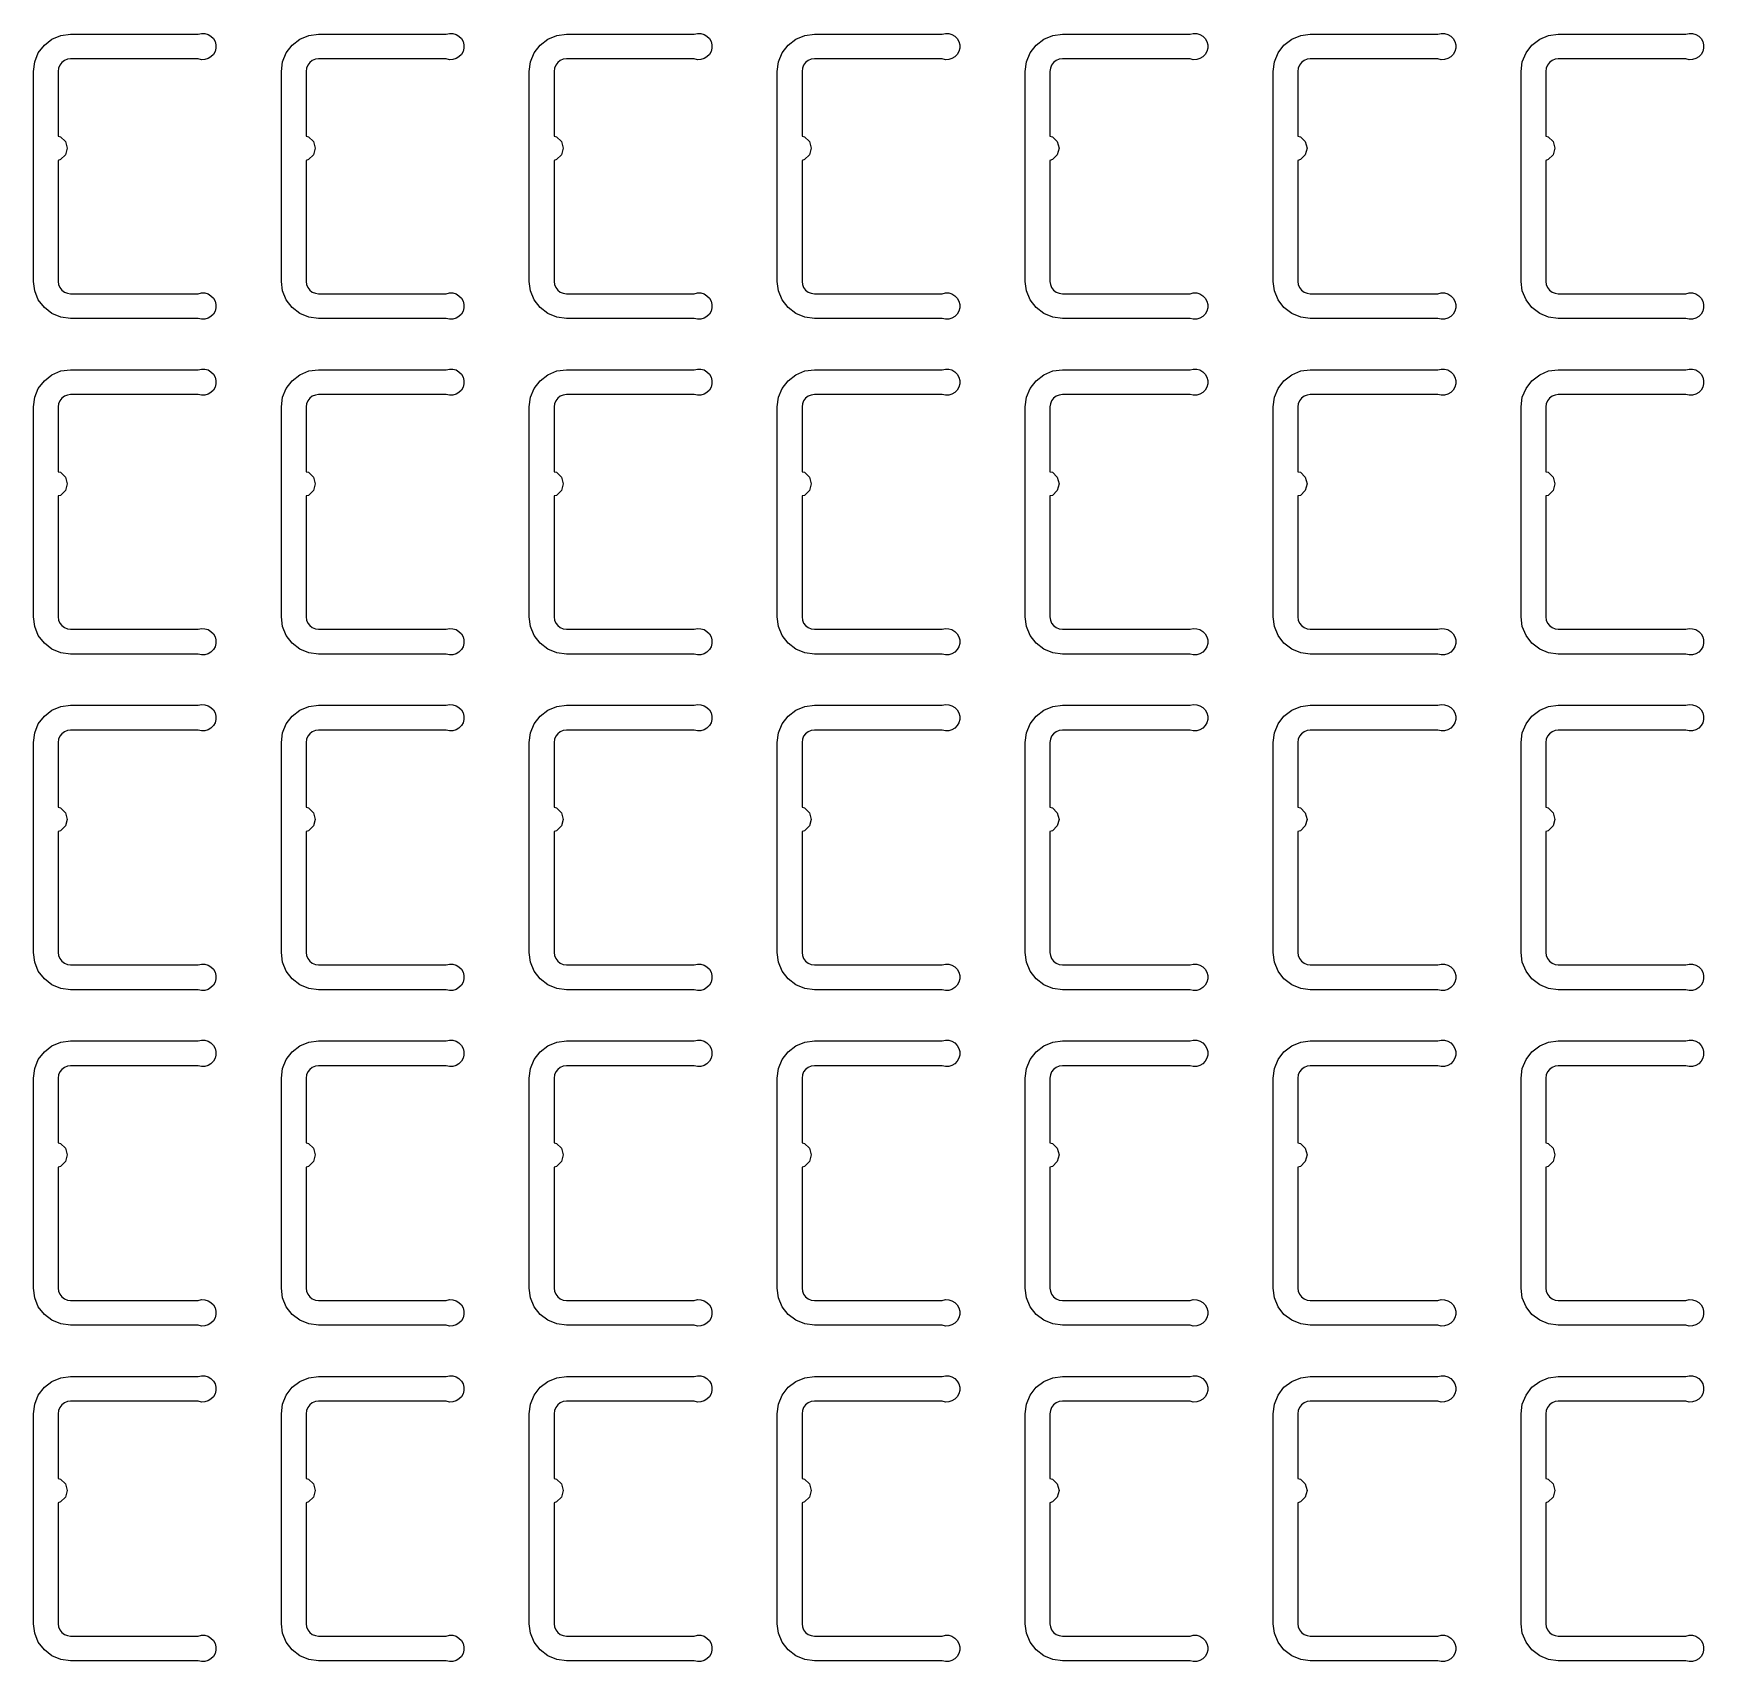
# Model space of a CAD drawing. Extents: x 11 to 212, y 11 to 212.
# Drawn here: x 143.2 to 155.09, y 123.32 to 134.91 of the extents above; entities that cross this region are included whole.
import ezdxf

# ---------------------------------------------------------------- set-up
doc = ezdxf.new("R2010")
doc.units = 0
doc.layers.add('L4', color=7, linetype='continuous')

msp = doc.modelspace()

# ---------------------------------------------------------------- linework, layer by layer
at = {"layer": 'L4'}
for points in [[(144.373, 133.053), (144.397, 133.058), (144.421, 133.058), (144.444, 133.051), (144.464, 133.038), (144.481, 133.021), (144.493, 133), (144.499, 132.977), (144.499, 132.953), (144.493, 132.929), (144.481, 132.908), (144.464, 132.891), (144.444, 132.879), (144.421, 132.872), (144.397, 132.871), (144.373, 132.876), (143.465, 132.876), (143.396, 132.885), (143.332, 132.912), (143.278, 132.954), (143.235, 133.009), (143.209, 133.073), (143.2, 133.141), (143.2, 134.635), (143.209, 134.704), (143.235, 134.768), (143.278, 134.822), (143.332, 134.865), (143.396, 134.891), (143.465, 134.9), (144.373, 134.9), (144.397, 134.905), (144.421, 134.905), (144.444, 134.898), (144.464, 134.885), (144.481, 134.868), (144.493, 134.847), (144.499, 134.824), (144.499, 134.8), (144.493, 134.776), (144.481, 134.755), (144.464, 134.738), (144.444, 134.726), (144.421, 134.719), (144.397, 134.718), (144.373, 134.724), (143.465, 134.724), (143.442, 134.721), (143.421, 134.712), (143.402, 134.698), (143.388, 134.679), (143.379, 134.658), (143.376, 134.635), (143.376, 134.174), (143.394, 134.17), (143.429, 134.135), (143.441, 134.088), (143.429, 134.041), (143.394, 134.007), (143.376, 134.002), (143.376, 133.141), (143.379, 133.118), (143.388, 133.097), (143.402, 133.079), (143.421, 133.065), (143.442, 133.056), (143.465, 133.053)], [(146.138, 133.053), (146.161, 133.058), (146.185, 133.058), (146.209, 133.051), (146.229, 133.038), (146.246, 133.021), (146.258, 133), (146.264, 132.977), (146.264, 132.953), (146.258, 132.929), (146.246, 132.908), (146.229, 132.891), (146.209, 132.879), (146.185, 132.872), (146.161, 132.871), (146.138, 132.876), (145.229, 132.876), (145.161, 132.885), (145.097, 132.912), (145.042, 132.954), (145, 133.009), (144.974, 133.073), (144.965, 133.141), (144.965, 134.635), (144.974, 134.704), (145, 134.768), (145.042, 134.822), (145.097, 134.865), (145.161, 134.891), (145.229, 134.9), (146.138, 134.9), (146.161, 134.905), (146.185, 134.905), (146.209, 134.898), (146.229, 134.885), (146.246, 134.868), (146.258, 134.847), (146.264, 134.824), (146.264, 134.8), (146.258, 134.776), (146.246, 134.755), (146.229, 134.738), (146.209, 134.726), (146.185, 134.719), (146.161, 134.718), (146.138, 134.724), (145.229, 134.724), (145.207, 134.721), (145.185, 134.712), (145.167, 134.698), (145.153, 134.679), (145.144, 134.658), (145.141, 134.635), (145.141, 134.174), (145.159, 134.17), (145.193, 134.135), (145.206, 134.088), (145.193, 134.041), (145.159, 134.007), (145.141, 134.002), (145.141, 133.141), (145.144, 133.118), (145.153, 133.097), (145.167, 133.079), (145.185, 133.065), (145.207, 133.056), (145.229, 133.053)], [(147.903, 133.053), (147.926, 133.058), (147.95, 133.058), (147.973, 133.051), (147.994, 133.038), (148.011, 133.021), (148.023, 133), (148.029, 132.977), (148.029, 132.953), (148.023, 132.929), (148.011, 132.908), (147.994, 132.891), (147.973, 132.879), (147.95, 132.872), (147.926, 132.871), (147.903, 132.876), (146.994, 132.876), (146.926, 132.885), (146.862, 132.912), (146.807, 132.954), (146.765, 133.009), (146.738, 133.073), (146.729, 133.141), (146.729, 134.635), (146.738, 134.704), (146.765, 134.768), (146.807, 134.822), (146.862, 134.865), (146.926, 134.891), (146.994, 134.9), (147.903, 134.9), (147.926, 134.905), (147.95, 134.905), (147.973, 134.898), (147.994, 134.885), (148.011, 134.868), (148.023, 134.847), (148.029, 134.824), (148.029, 134.8), (148.023, 134.776), (148.011, 134.755), (147.994, 134.738), (147.973, 134.726), (147.95, 134.719), (147.926, 134.718), (147.903, 134.724), (146.994, 134.724), (146.971, 134.721), (146.95, 134.712), (146.932, 134.698), (146.918, 134.679), (146.909, 134.658), (146.906, 134.635), (146.906, 134.174), (146.924, 134.17), (146.958, 134.135), (146.971, 134.088), (146.958, 134.041), (146.924, 134.007), (146.906, 134.002), (146.906, 133.141), (146.909, 133.118), (146.918, 133.097), (146.932, 133.079), (146.95, 133.065), (146.971, 133.056), (146.994, 133.053)], [(149.667, 133.053), (149.691, 133.058), (149.715, 133.058), (149.738, 133.051), (149.759, 133.038), (149.775, 133.021), (149.787, 133), (149.793, 132.977), (149.793, 132.953), (149.787, 132.929), (149.775, 132.908), (149.759, 132.891), (149.738, 132.879), (149.715, 132.872), (149.691, 132.871), (149.667, 132.876), (148.759, 132.876), (148.69, 132.885), (148.626, 132.912), (148.572, 132.954), (148.53, 133.009), (148.503, 133.073), (148.494, 133.141), (148.494, 134.635), (148.503, 134.704), (148.53, 134.768), (148.572, 134.822), (148.626, 134.865), (148.69, 134.891), (148.759, 134.9), (149.667, 134.9), (149.691, 134.905), (149.715, 134.905), (149.738, 134.898), (149.759, 134.885), (149.775, 134.868), (149.787, 134.847), (149.793, 134.824), (149.793, 134.8), (149.787, 134.776), (149.775, 134.755), (149.759, 134.738), (149.738, 134.726), (149.715, 134.719), (149.691, 134.718), (149.667, 134.724), (148.759, 134.724), (148.736, 134.721), (148.715, 134.712), (148.696, 134.698), (148.682, 134.679), (148.674, 134.658), (148.671, 134.635), (148.671, 134.174), (148.688, 134.17), (148.723, 134.135), (148.735, 134.088), (148.723, 134.041), (148.688, 134.007), (148.671, 134.002), (148.671, 133.141), (148.674, 133.118), (148.682, 133.097), (148.696, 133.079), (148.715, 133.065), (148.736, 133.056), (148.759, 133.053)], [(151.432, 133.053), (151.455, 133.058), (151.48, 133.058), (151.503, 133.051), (151.523, 133.038), (151.54, 133.021), (151.552, 133), (151.558, 132.977), (151.558, 132.953), (151.552, 132.929), (151.54, 132.908), (151.523, 132.891), (151.503, 132.879), (151.48, 132.872), (151.455, 132.871), (151.432, 132.876), (150.524, 132.876), (150.455, 132.885), (150.391, 132.912), (150.336, 132.954), (150.294, 133.009), (150.268, 133.073), (150.259, 133.141), (150.259, 134.635), (150.268, 134.704), (150.294, 134.768), (150.336, 134.822), (150.391, 134.865), (150.455, 134.891), (150.524, 134.9), (151.432, 134.9), (151.455, 134.905), (151.48, 134.905), (151.503, 134.898), (151.523, 134.885), (151.54, 134.868), (151.552, 134.847), (151.558, 134.824), (151.558, 134.8), (151.552, 134.776), (151.54, 134.755), (151.523, 134.738), (151.503, 134.726), (151.48, 134.719), (151.455, 134.718), (151.432, 134.724), (150.524, 134.724), (150.501, 134.721), (150.479, 134.712), (150.461, 134.698), (150.447, 134.679), (150.438, 134.658), (150.435, 134.635), (150.435, 134.174), (150.453, 134.17), (150.487, 134.135), (150.5, 134.088), (150.487, 134.041), (150.453, 134.007), (150.435, 134.002), (150.435, 133.141), (150.438, 133.118), (150.447, 133.097), (150.461, 133.079), (150.479, 133.065), (150.501, 133.056), (150.524, 133.053)], [(153.197, 133.053), (153.22, 133.058), (153.244, 133.058), (153.267, 133.051), (153.288, 133.038), (153.305, 133.021), (153.317, 133), (153.323, 132.977), (153.323, 132.953), (153.317, 132.929), (153.305, 132.908), (153.288, 132.891), (153.267, 132.879), (153.244, 132.872), (153.22, 132.871), (153.197, 132.876), (152.288, 132.876), (152.22, 132.885), (152.156, 132.912), (152.101, 132.954), (152.059, 133.009), (152.033, 133.073), (152.024, 133.141), (152.024, 134.635), (152.033, 134.704), (152.059, 134.768), (152.101, 134.822), (152.156, 134.865), (152.22, 134.891), (152.288, 134.9), (153.197, 134.9), (153.22, 134.905), (153.244, 134.905), (153.267, 134.898), (153.288, 134.885), (153.305, 134.868), (153.317, 134.847), (153.323, 134.824), (153.323, 134.8), (153.317, 134.776), (153.305, 134.755), (153.288, 134.738), (153.267, 134.726), (153.244, 134.719), (153.22, 134.718), (153.197, 134.724), (152.288, 134.724), (152.265, 134.721), (152.244, 134.712), (152.226, 134.698), (152.212, 134.679), (152.203, 134.658), (152.2, 134.635), (152.2, 134.174), (152.218, 134.17), (152.252, 134.135), (152.265, 134.088), (152.252, 134.041), (152.218, 134.007), (152.2, 134.002), (152.2, 133.141), (152.203, 133.118), (152.212, 133.097), (152.226, 133.079), (152.244, 133.065), (152.265, 133.056), (152.288, 133.053)], [(154.961, 133.053), (154.985, 133.058), (155.009, 133.058), (155.032, 133.051), (155.053, 133.038), (155.069, 133.021), (155.081, 133), (155.087, 132.977), (155.087, 132.953), (155.081, 132.929), (155.069, 132.908), (155.053, 132.891), (155.032, 132.879), (155.009, 132.872), (154.985, 132.871), (154.961, 132.876), (154.053, 132.876), (153.984, 132.885), (153.921, 132.912), (153.866, 132.954), (153.824, 133.009), (153.797, 133.073), (153.788, 133.141), (153.788, 134.635), (153.797, 134.704), (153.824, 134.768), (153.866, 134.822), (153.921, 134.865), (153.984, 134.891), (154.053, 134.9), (154.961, 134.9), (154.985, 134.905), (155.009, 134.905), (155.032, 134.898), (155.053, 134.885), (155.069, 134.868), (155.081, 134.847), (155.087, 134.824), (155.087, 134.8), (155.081, 134.776), (155.069, 134.755), (155.053, 134.738), (155.032, 134.726), (155.009, 134.719), (154.985, 134.718), (154.961, 134.724), (154.053, 134.724), (154.03, 134.721), (154.009, 134.712), (153.991, 134.698), (153.977, 134.679), (153.968, 134.658), (153.965, 134.635), (153.965, 134.174), (153.982, 134.17), (154.017, 134.135), (154.029, 134.088), (154.017, 134.041), (153.982, 134.007), (153.965, 134.002), (153.965, 133.141), (153.968, 133.118), (153.977, 133.097), (153.991, 133.079), (154.009, 133.065), (154.03, 133.056), (154.053, 133.053)], [(144.373, 130.665), (144.397, 130.67), (144.421, 130.669), (144.444, 130.663), (144.464, 130.65), (144.481, 130.633), (144.493, 130.612), (144.499, 130.589), (144.499, 130.564), (144.493, 130.541), (144.481, 130.52), (144.464, 130.503), (144.444, 130.49), (144.421, 130.484), (144.397, 130.483), (144.373, 130.488), (143.465, 130.488), (143.396, 130.497), (143.332, 130.524), (143.278, 130.566), (143.235, 130.621), (143.209, 130.684), (143.2, 130.753), (143.2, 132.247), (143.209, 132.316), (143.235, 132.379), (143.278, 132.434), (143.332, 132.476), (143.396, 132.503), (143.465, 132.512), (144.373, 132.512), (144.397, 132.517), (144.421, 132.516), (144.444, 132.51), (144.464, 132.497), (144.481, 132.48), (144.493, 132.459), (144.499, 132.436), (144.499, 132.411), (144.493, 132.388), (144.481, 132.367), (144.464, 132.35), (144.444, 132.337), (144.421, 132.331), (144.397, 132.33), (144.373, 132.335), (143.465, 132.335), (143.442, 132.332), (143.421, 132.323), (143.402, 132.309), (143.388, 132.291), (143.379, 132.27), (143.376, 132.247), (143.376, 131.786), (143.394, 131.782), (143.429, 131.747), (143.441, 131.7), (143.429, 131.653), (143.394, 131.618), (143.376, 131.614), (143.376, 130.753), (143.379, 130.73), (143.388, 130.709), (143.402, 130.691), (143.421, 130.677), (143.442, 130.668), (143.465, 130.665)], [(146.138, 130.665), (146.161, 130.67), (146.185, 130.669), (146.209, 130.663), (146.229, 130.65), (146.246, 130.633), (146.258, 130.612), (146.264, 130.589), (146.264, 130.564), (146.258, 130.541), (146.246, 130.52), (146.229, 130.503), (146.209, 130.49), (146.185, 130.484), (146.161, 130.483), (146.138, 130.488), (145.229, 130.488), (145.161, 130.497), (145.097, 130.524), (145.042, 130.566), (145, 130.621), (144.974, 130.684), (144.965, 130.753), (144.965, 132.247), (144.974, 132.316), (145, 132.379), (145.042, 132.434), (145.097, 132.476), (145.161, 132.503), (145.229, 132.512), (146.138, 132.512), (146.161, 132.517), (146.185, 132.516), (146.209, 132.51), (146.229, 132.497), (146.246, 132.48), (146.258, 132.459), (146.264, 132.436), (146.264, 132.411), (146.258, 132.388), (146.246, 132.367), (146.229, 132.35), (146.209, 132.337), (146.185, 132.331), (146.161, 132.33), (146.138, 132.335), (145.229, 132.335), (145.207, 132.332), (145.185, 132.323), (145.167, 132.309), (145.153, 132.291), (145.144, 132.27), (145.141, 132.247), (145.141, 131.786), (145.159, 131.782), (145.193, 131.747), (145.206, 131.7), (145.193, 131.653), (145.159, 131.618), (145.141, 131.614), (145.141, 130.753), (145.144, 130.73), (145.153, 130.709), (145.167, 130.691), (145.185, 130.677), (145.207, 130.668), (145.229, 130.665)], [(147.903, 130.665), (147.926, 130.67), (147.95, 130.669), (147.973, 130.663), (147.994, 130.65), (148.011, 130.633), (148.023, 130.612), (148.029, 130.589), (148.029, 130.564), (148.023, 130.541), (148.011, 130.52), (147.994, 130.503), (147.973, 130.49), (147.95, 130.484), (147.926, 130.483), (147.903, 130.488), (146.994, 130.488), (146.926, 130.497), (146.862, 130.524), (146.807, 130.566), (146.765, 130.621), (146.738, 130.684), (146.729, 130.753), (146.729, 132.247), (146.738, 132.316), (146.765, 132.379), (146.807, 132.434), (146.862, 132.476), (146.926, 132.503), (146.994, 132.512), (147.903, 132.512), (147.926, 132.517), (147.95, 132.516), (147.973, 132.51), (147.994, 132.497), (148.011, 132.48), (148.023, 132.459), (148.029, 132.436), (148.029, 132.411), (148.023, 132.388), (148.011, 132.367), (147.994, 132.35), (147.973, 132.337), (147.95, 132.331), (147.926, 132.33), (147.903, 132.335), (146.994, 132.335), (146.971, 132.332), (146.95, 132.323), (146.932, 132.309), (146.918, 132.291), (146.909, 132.27), (146.906, 132.247), (146.906, 131.786), (146.924, 131.782), (146.958, 131.747), (146.971, 131.7), (146.958, 131.653), (146.924, 131.618), (146.906, 131.614), (146.906, 130.753), (146.909, 130.73), (146.918, 130.709), (146.932, 130.691), (146.95, 130.677), (146.971, 130.668), (146.994, 130.665)], [(149.667, 130.665), (149.691, 130.67), (149.715, 130.669), (149.738, 130.663), (149.759, 130.65), (149.775, 130.633), (149.787, 130.612), (149.793, 130.589), (149.793, 130.564), (149.787, 130.541), (149.775, 130.52), (149.759, 130.503), (149.738, 130.49), (149.715, 130.484), (149.691, 130.483), (149.667, 130.488), (148.759, 130.488), (148.69, 130.497), (148.626, 130.524), (148.572, 130.566), (148.53, 130.621), (148.503, 130.684), (148.494, 130.753), (148.494, 132.247), (148.503, 132.316), (148.53, 132.379), (148.572, 132.434), (148.626, 132.476), (148.69, 132.503), (148.759, 132.512), (149.667, 132.512), (149.691, 132.517), (149.715, 132.516), (149.738, 132.51), (149.759, 132.497), (149.775, 132.48), (149.787, 132.459), (149.793, 132.436), (149.793, 132.411), (149.787, 132.388), (149.775, 132.367), (149.759, 132.35), (149.738, 132.337), (149.715, 132.331), (149.691, 132.33), (149.667, 132.335), (148.759, 132.335), (148.736, 132.332), (148.715, 132.323), (148.696, 132.309), (148.682, 132.291), (148.674, 132.27), (148.671, 132.247), (148.671, 131.786), (148.688, 131.782), (148.723, 131.747), (148.735, 131.7), (148.723, 131.653), (148.688, 131.618), (148.671, 131.614), (148.671, 130.753), (148.674, 130.73), (148.682, 130.709), (148.696, 130.691), (148.715, 130.677), (148.736, 130.668), (148.759, 130.665)], [(151.432, 130.665), (151.455, 130.67), (151.48, 130.669), (151.503, 130.663), (151.523, 130.65), (151.54, 130.633), (151.552, 130.612), (151.558, 130.589), (151.558, 130.564), (151.552, 130.541), (151.54, 130.52), (151.523, 130.503), (151.503, 130.49), (151.48, 130.484), (151.455, 130.483), (151.432, 130.488), (150.524, 130.488), (150.455, 130.497), (150.391, 130.524), (150.336, 130.566), (150.294, 130.621), (150.268, 130.684), (150.259, 130.753), (150.259, 132.247), (150.268, 132.316), (150.294, 132.379), (150.336, 132.434), (150.391, 132.476), (150.455, 132.503), (150.524, 132.512), (151.432, 132.512), (151.455, 132.517), (151.48, 132.516), (151.503, 132.51), (151.523, 132.497), (151.54, 132.48), (151.552, 132.459), (151.558, 132.436), (151.558, 132.411), (151.552, 132.388), (151.54, 132.367), (151.523, 132.35), (151.503, 132.337), (151.48, 132.331), (151.455, 132.33), (151.432, 132.335), (150.524, 132.335), (150.501, 132.332), (150.479, 132.323), (150.461, 132.309), (150.447, 132.291), (150.438, 132.27), (150.435, 132.247), (150.435, 131.786), (150.453, 131.782), (150.487, 131.747), (150.5, 131.7), (150.487, 131.653), (150.453, 131.618), (150.435, 131.614), (150.435, 130.753), (150.438, 130.73), (150.447, 130.709), (150.461, 130.691), (150.479, 130.677), (150.501, 130.668), (150.524, 130.665)], [(153.197, 130.665), (153.22, 130.67), (153.244, 130.669), (153.267, 130.663), (153.288, 130.65), (153.305, 130.633), (153.317, 130.612), (153.323, 130.589), (153.323, 130.564), (153.317, 130.541), (153.305, 130.52), (153.288, 130.503), (153.267, 130.49), (153.244, 130.484), (153.22, 130.483), (153.197, 130.488), (152.288, 130.488), (152.22, 130.497), (152.156, 130.524), (152.101, 130.566), (152.059, 130.621), (152.033, 130.684), (152.024, 130.753), (152.024, 132.247), (152.033, 132.316), (152.059, 132.379), (152.101, 132.434), (152.156, 132.476), (152.22, 132.503), (152.288, 132.512), (153.197, 132.512), (153.22, 132.517), (153.244, 132.516), (153.267, 132.51), (153.288, 132.497), (153.305, 132.48), (153.317, 132.459), (153.323, 132.436), (153.323, 132.411), (153.317, 132.388), (153.305, 132.367), (153.288, 132.35), (153.267, 132.337), (153.244, 132.331), (153.22, 132.33), (153.197, 132.335), (152.288, 132.335), (152.265, 132.332), (152.244, 132.323), (152.226, 132.309), (152.212, 132.291), (152.203, 132.27), (152.2, 132.247), (152.2, 131.786), (152.218, 131.782), (152.252, 131.747), (152.265, 131.7), (152.252, 131.653), (152.218, 131.618), (152.2, 131.614), (152.2, 130.753), (152.203, 130.73), (152.212, 130.709), (152.226, 130.691), (152.244, 130.677), (152.265, 130.668), (152.288, 130.665)], [(154.961, 130.665), (154.985, 130.67), (155.009, 130.669), (155.032, 130.663), (155.053, 130.65), (155.069, 130.633), (155.081, 130.612), (155.087, 130.589), (155.087, 130.564), (155.081, 130.541), (155.069, 130.52), (155.053, 130.503), (155.032, 130.49), (155.009, 130.484), (154.985, 130.483), (154.961, 130.488), (154.053, 130.488), (153.984, 130.497), (153.921, 130.524), (153.866, 130.566), (153.824, 130.621), (153.797, 130.684), (153.788, 130.753), (153.788, 132.247), (153.797, 132.316), (153.824, 132.379), (153.866, 132.434), (153.921, 132.476), (153.984, 132.503), (154.053, 132.512), (154.961, 132.512), (154.985, 132.517), (155.009, 132.516), (155.032, 132.51), (155.053, 132.497), (155.069, 132.48), (155.081, 132.459), (155.087, 132.436), (155.087, 132.411), (155.081, 132.388), (155.069, 132.367), (155.053, 132.35), (155.032, 132.337), (155.009, 132.331), (154.985, 132.33), (154.961, 132.335), (154.053, 132.335), (154.03, 132.332), (154.009, 132.323), (153.991, 132.309), (153.977, 132.291), (153.968, 132.27), (153.965, 132.247), (153.965, 131.786), (153.982, 131.782), (154.017, 131.747), (154.029, 131.7), (154.017, 131.653), (153.982, 131.618), (153.965, 131.614), (153.965, 130.753), (153.968, 130.73), (153.977, 130.709), (153.991, 130.691), (154.009, 130.677), (154.03, 130.668), (154.053, 130.665)], [(144.373, 128.276), (144.397, 128.282), (144.421, 128.281), (144.444, 128.274), (144.464, 128.262), (144.481, 128.245), (144.493, 128.224), (144.499, 128.2), (144.499, 128.176), (144.493, 128.153), (144.481, 128.132), (144.464, 128.115), (144.444, 128.102), (144.421, 128.095), (144.397, 128.095), (144.373, 128.1), (143.465, 128.1), (143.396, 128.109), (143.332, 128.135), (143.278, 128.178), (143.235, 128.232), (143.209, 128.296), (143.2, 128.365), (143.2, 129.859), (143.209, 129.927), (143.235, 129.991), (143.278, 130.046), (143.332, 130.088), (143.396, 130.115), (143.465, 130.124), (144.373, 130.124), (144.397, 130.129), (144.421, 130.128), (144.444, 130.121), (144.464, 130.109), (144.481, 130.092), (144.493, 130.071), (144.499, 130.047), (144.499, 130.023), (144.493, 130), (144.481, 129.979), (144.464, 129.962), (144.444, 129.949), (144.421, 129.942), (144.397, 129.942), (144.373, 129.947), (143.465, 129.947), (143.442, 129.944), (143.421, 129.935), (143.402, 129.921), (143.388, 129.903), (143.379, 129.882), (143.376, 129.859), (143.376, 129.398), (143.394, 129.393), (143.429, 129.359), (143.441, 129.312), (143.429, 129.265), (143.394, 129.23), (143.376, 129.226), (143.376, 128.365), (143.379, 128.342), (143.388, 128.321), (143.402, 128.302), (143.421, 128.288), (143.442, 128.279), (143.465, 128.276)], [(146.138, 128.276), (146.161, 128.282), (146.185, 128.281), (146.209, 128.274), (146.229, 128.262), (146.246, 128.245), (146.258, 128.224), (146.264, 128.2), (146.264, 128.176), (146.258, 128.153), (146.246, 128.132), (146.229, 128.115), (146.209, 128.102), (146.185, 128.095), (146.161, 128.095), (146.138, 128.1), (145.229, 128.1), (145.161, 128.109), (145.097, 128.135), (145.042, 128.178), (145, 128.232), (144.974, 128.296), (144.965, 128.365), (144.965, 129.859), (144.974, 129.927), (145, 129.991), (145.042, 130.046), (145.097, 130.088), (145.161, 130.115), (145.229, 130.124), (146.138, 130.124), (146.161, 130.129), (146.185, 130.128), (146.209, 130.121), (146.229, 130.109), (146.246, 130.092), (146.258, 130.071), (146.264, 130.047), (146.264, 130.023), (146.258, 130), (146.246, 129.979), (146.229, 129.962), (146.209, 129.949), (146.185, 129.942), (146.161, 129.942), (146.138, 129.947), (145.229, 129.947), (145.207, 129.944), (145.185, 129.935), (145.167, 129.921), (145.153, 129.903), (145.144, 129.882), (145.141, 129.859), (145.141, 129.398), (145.159, 129.393), (145.193, 129.359), (145.206, 129.312), (145.193, 129.265), (145.159, 129.23), (145.141, 129.226), (145.141, 128.365), (145.144, 128.342), (145.153, 128.321), (145.167, 128.302), (145.185, 128.288), (145.207, 128.279), (145.229, 128.276)], [(147.903, 128.276), (147.926, 128.282), (147.95, 128.281), (147.973, 128.274), (147.994, 128.262), (148.011, 128.245), (148.023, 128.224), (148.029, 128.2), (148.029, 128.176), (148.023, 128.153), (148.011, 128.132), (147.994, 128.115), (147.973, 128.102), (147.95, 128.095), (147.926, 128.095), (147.903, 128.1), (146.994, 128.1), (146.926, 128.109), (146.862, 128.135), (146.807, 128.178), (146.765, 128.232), (146.738, 128.296), (146.729, 128.365), (146.729, 129.859), (146.738, 129.927), (146.765, 129.991), (146.807, 130.046), (146.862, 130.088), (146.926, 130.115), (146.994, 130.124), (147.903, 130.124), (147.926, 130.129), (147.95, 130.128), (147.973, 130.121), (147.994, 130.109), (148.011, 130.092), (148.023, 130.071), (148.029, 130.047), (148.029, 130.023), (148.023, 130), (148.011, 129.979), (147.994, 129.962), (147.973, 129.949), (147.95, 129.942), (147.926, 129.942), (147.903, 129.947), (146.994, 129.947), (146.971, 129.944), (146.95, 129.935), (146.932, 129.921), (146.918, 129.903), (146.909, 129.882), (146.906, 129.859), (146.906, 129.398), (146.924, 129.393), (146.958, 129.359), (146.971, 129.312), (146.958, 129.265), (146.924, 129.23), (146.906, 129.226), (146.906, 128.365), (146.909, 128.342), (146.918, 128.321), (146.932, 128.302), (146.95, 128.288), (146.971, 128.279), (146.994, 128.276)], [(149.667, 128.276), (149.691, 128.282), (149.715, 128.281), (149.738, 128.274), (149.759, 128.262), (149.775, 128.245), (149.787, 128.224), (149.793, 128.2), (149.793, 128.176), (149.787, 128.153), (149.775, 128.132), (149.759, 128.115), (149.738, 128.102), (149.715, 128.095), (149.691, 128.095), (149.667, 128.1), (148.759, 128.1), (148.69, 128.109), (148.626, 128.135), (148.572, 128.178), (148.53, 128.232), (148.503, 128.296), (148.494, 128.365), (148.494, 129.859), (148.503, 129.927), (148.53, 129.991), (148.572, 130.046), (148.626, 130.088), (148.69, 130.115), (148.759, 130.124), (149.667, 130.124), (149.691, 130.129), (149.715, 130.128), (149.738, 130.121), (149.759, 130.109), (149.775, 130.092), (149.787, 130.071), (149.793, 130.047), (149.793, 130.023), (149.787, 130), (149.775, 129.979), (149.759, 129.962), (149.738, 129.949), (149.715, 129.942), (149.691, 129.942), (149.667, 129.947), (148.759, 129.947), (148.736, 129.944), (148.715, 129.935), (148.696, 129.921), (148.682, 129.903), (148.674, 129.882), (148.671, 129.859), (148.671, 129.398), (148.688, 129.393), (148.723, 129.359), (148.735, 129.312), (148.723, 129.265), (148.688, 129.23), (148.671, 129.226), (148.671, 128.365), (148.674, 128.342), (148.682, 128.321), (148.696, 128.302), (148.715, 128.288), (148.736, 128.279), (148.759, 128.276)], [(151.432, 128.276), (151.455, 128.282), (151.48, 128.281), (151.503, 128.274), (151.523, 128.262), (151.54, 128.245), (151.552, 128.224), (151.558, 128.2), (151.558, 128.176), (151.552, 128.153), (151.54, 128.132), (151.523, 128.115), (151.503, 128.102), (151.48, 128.095), (151.455, 128.095), (151.432, 128.1), (150.524, 128.1), (150.455, 128.109), (150.391, 128.135), (150.336, 128.178), (150.294, 128.232), (150.268, 128.296), (150.259, 128.365), (150.259, 129.859), (150.268, 129.927), (150.294, 129.991), (150.336, 130.046), (150.391, 130.088), (150.455, 130.115), (150.524, 130.124), (151.432, 130.124), (151.455, 130.129), (151.48, 130.128), (151.503, 130.121), (151.523, 130.109), (151.54, 130.092), (151.552, 130.071), (151.558, 130.047), (151.558, 130.023), (151.552, 130), (151.54, 129.979), (151.523, 129.962), (151.503, 129.949), (151.48, 129.942), (151.455, 129.942), (151.432, 129.947), (150.524, 129.947), (150.501, 129.944), (150.479, 129.935), (150.461, 129.921), (150.447, 129.903), (150.438, 129.882), (150.435, 129.859), (150.435, 129.398), (150.453, 129.393), (150.487, 129.359), (150.5, 129.312), (150.487, 129.265), (150.453, 129.23), (150.435, 129.226), (150.435, 128.365), (150.438, 128.342), (150.447, 128.321), (150.461, 128.302), (150.479, 128.288), (150.501, 128.279), (150.524, 128.276)], [(153.197, 128.276), (153.22, 128.282), (153.244, 128.281), (153.267, 128.274), (153.288, 128.262), (153.305, 128.245), (153.317, 128.224), (153.323, 128.2), (153.323, 128.176), (153.317, 128.153), (153.305, 128.132), (153.288, 128.115), (153.267, 128.102), (153.244, 128.095), (153.22, 128.095), (153.197, 128.1), (152.288, 128.1), (152.22, 128.109), (152.156, 128.135), (152.101, 128.178), (152.059, 128.232), (152.033, 128.296), (152.024, 128.365), (152.024, 129.859), (152.033, 129.927), (152.059, 129.991), (152.101, 130.046), (152.156, 130.088), (152.22, 130.115), (152.288, 130.124), (153.197, 130.124), (153.22, 130.129), (153.244, 130.128), (153.267, 130.121), (153.288, 130.109), (153.305, 130.092), (153.317, 130.071), (153.323, 130.047), (153.323, 130.023), (153.317, 130), (153.305, 129.979), (153.288, 129.962), (153.267, 129.949), (153.244, 129.942), (153.22, 129.942), (153.197, 129.947), (152.288, 129.947), (152.265, 129.944), (152.244, 129.935), (152.226, 129.921), (152.212, 129.903), (152.203, 129.882), (152.2, 129.859), (152.2, 129.398), (152.218, 129.393), (152.252, 129.359), (152.265, 129.312), (152.252, 129.265), (152.218, 129.23), (152.2, 129.226), (152.2, 128.365), (152.203, 128.342), (152.212, 128.321), (152.226, 128.302), (152.244, 128.288), (152.265, 128.279), (152.288, 128.276)], [(154.961, 128.276), (154.985, 128.282), (155.009, 128.281), (155.032, 128.274), (155.053, 128.262), (155.069, 128.245), (155.081, 128.224), (155.087, 128.2), (155.087, 128.176), (155.081, 128.153), (155.069, 128.132), (155.053, 128.115), (155.032, 128.102), (155.009, 128.095), (154.985, 128.095), (154.961, 128.1), (154.053, 128.1), (153.984, 128.109), (153.921, 128.135), (153.866, 128.178), (153.824, 128.232), (153.797, 128.296), (153.788, 128.365), (153.788, 129.859), (153.797, 129.927), (153.824, 129.991), (153.866, 130.046), (153.921, 130.088), (153.984, 130.115), (154.053, 130.124), (154.961, 130.124), (154.985, 130.129), (155.009, 130.128), (155.032, 130.121), (155.053, 130.109), (155.069, 130.092), (155.081, 130.071), (155.087, 130.047), (155.087, 130.023), (155.081, 130), (155.069, 129.979), (155.053, 129.962), (155.032, 129.949), (155.009, 129.942), (154.985, 129.942), (154.961, 129.947), (154.053, 129.947), (154.03, 129.944), (154.009, 129.935), (153.991, 129.921), (153.977, 129.903), (153.968, 129.882), (153.965, 129.859), (153.965, 129.398), (153.982, 129.393), (154.017, 129.359), (154.029, 129.312), (154.017, 129.265), (153.982, 129.23), (153.965, 129.226), (153.965, 128.365), (153.968, 128.342), (153.977, 128.321), (153.991, 128.302), (154.009, 128.288), (154.03, 128.279), (154.053, 128.276)], [(144.373, 125.888), (144.397, 125.894), (144.421, 125.893), (144.444, 125.886), (144.464, 125.874), (144.481, 125.856), (144.493, 125.835), (144.499, 125.812), (144.499, 125.788), (144.493, 125.765), (144.481, 125.744), (144.464, 125.726), (144.444, 125.714), (144.421, 125.707), (144.397, 125.706), (144.373, 125.712), (143.465, 125.712), (143.396, 125.721), (143.332, 125.747), (143.278, 125.789), (143.235, 125.844), (143.209, 125.908), (143.2, 125.976), (143.2, 127.471), (143.209, 127.539), (143.235, 127.603), (143.278, 127.658), (143.332, 127.7), (143.396, 127.726), (143.465, 127.735), (144.373, 127.735), (144.397, 127.741), (144.421, 127.74), (144.444, 127.733), (144.464, 127.721), (144.481, 127.703), (144.493, 127.682), (144.499, 127.659), (144.499, 127.635), (144.493, 127.612), (144.481, 127.591), (144.464, 127.573), (144.444, 127.561), (144.421, 127.554), (144.397, 127.553), (144.373, 127.559), (143.465, 127.559), (143.442, 127.556), (143.421, 127.547), (143.402, 127.533), (143.388, 127.515), (143.379, 127.493), (143.376, 127.471), (143.376, 127.01), (143.394, 127.005), (143.429, 126.971), (143.441, 126.924), (143.429, 126.876), (143.394, 126.842), (143.376, 126.837), (143.376, 125.976), (143.379, 125.954), (143.388, 125.932), (143.402, 125.914), (143.421, 125.9), (143.442, 125.891), (143.465, 125.888)], [(146.138, 125.888), (146.161, 125.894), (146.185, 125.893), (146.209, 125.886), (146.229, 125.874), (146.246, 125.856), (146.258, 125.835), (146.264, 125.812), (146.264, 125.788), (146.258, 125.765), (146.246, 125.744), (146.229, 125.726), (146.209, 125.714), (146.185, 125.707), (146.161, 125.706), (146.138, 125.712), (145.229, 125.712), (145.161, 125.721), (145.097, 125.747), (145.042, 125.789), (145, 125.844), (144.974, 125.908), (144.965, 125.976), (144.965, 127.471), (144.974, 127.539), (145, 127.603), (145.042, 127.658), (145.097, 127.7), (145.161, 127.726), (145.229, 127.735), (146.138, 127.735), (146.161, 127.741), (146.185, 127.74), (146.209, 127.733), (146.229, 127.721), (146.246, 127.703), (146.258, 127.682), (146.264, 127.659), (146.264, 127.635), (146.258, 127.612), (146.246, 127.591), (146.229, 127.573), (146.209, 127.561), (146.185, 127.554), (146.161, 127.553), (146.138, 127.559), (145.229, 127.559), (145.207, 127.556), (145.185, 127.547), (145.167, 127.533), (145.153, 127.515), (145.144, 127.493), (145.141, 127.471), (145.141, 127.01), (145.159, 127.005), (145.193, 126.971), (145.206, 126.924), (145.193, 126.876), (145.159, 126.842), (145.141, 126.837), (145.141, 125.976), (145.144, 125.954), (145.153, 125.932), (145.167, 125.914), (145.185, 125.9), (145.207, 125.891), (145.229, 125.888)], [(147.903, 125.888), (147.926, 125.894), (147.95, 125.893), (147.973, 125.886), (147.994, 125.874), (148.011, 125.856), (148.023, 125.835), (148.029, 125.812), (148.029, 125.788), (148.023, 125.765), (148.011, 125.744), (147.994, 125.726), (147.973, 125.714), (147.95, 125.707), (147.926, 125.706), (147.903, 125.712), (146.994, 125.712), (146.926, 125.721), (146.862, 125.747), (146.807, 125.789), (146.765, 125.844), (146.738, 125.908), (146.729, 125.976), (146.729, 127.471), (146.738, 127.539), (146.765, 127.603), (146.807, 127.658), (146.862, 127.7), (146.926, 127.726), (146.994, 127.735), (147.903, 127.735), (147.926, 127.741), (147.95, 127.74), (147.973, 127.733), (147.994, 127.721), (148.011, 127.703), (148.023, 127.682), (148.029, 127.659), (148.029, 127.635), (148.023, 127.612), (148.011, 127.591), (147.994, 127.573), (147.973, 127.561), (147.95, 127.554), (147.926, 127.553), (147.903, 127.559), (146.994, 127.559), (146.971, 127.556), (146.95, 127.547), (146.932, 127.533), (146.918, 127.515), (146.909, 127.493), (146.906, 127.471), (146.906, 127.01), (146.924, 127.005), (146.958, 126.971), (146.971, 126.924), (146.958, 126.876), (146.924, 126.842), (146.906, 126.837), (146.906, 125.976), (146.909, 125.954), (146.918, 125.932), (146.932, 125.914), (146.95, 125.9), (146.971, 125.891), (146.994, 125.888)], [(149.667, 125.888), (149.691, 125.894), (149.715, 125.893), (149.738, 125.886), (149.759, 125.874), (149.775, 125.856), (149.787, 125.835), (149.793, 125.812), (149.793, 125.788), (149.787, 125.765), (149.775, 125.744), (149.759, 125.726), (149.738, 125.714), (149.715, 125.707), (149.691, 125.706), (149.667, 125.712), (148.759, 125.712), (148.69, 125.721), (148.626, 125.747), (148.572, 125.789), (148.53, 125.844), (148.503, 125.908), (148.494, 125.976), (148.494, 127.471), (148.503, 127.539), (148.53, 127.603), (148.572, 127.658), (148.626, 127.7), (148.69, 127.726), (148.759, 127.735), (149.667, 127.735), (149.691, 127.741), (149.715, 127.74), (149.738, 127.733), (149.759, 127.721), (149.775, 127.703), (149.787, 127.682), (149.793, 127.659), (149.793, 127.635), (149.787, 127.612), (149.775, 127.591), (149.759, 127.573), (149.738, 127.561), (149.715, 127.554), (149.691, 127.553), (149.667, 127.559), (148.759, 127.559), (148.736, 127.556), (148.715, 127.547), (148.696, 127.533), (148.682, 127.515), (148.674, 127.493), (148.671, 127.471), (148.671, 127.01), (148.688, 127.005), (148.723, 126.971), (148.735, 126.924), (148.723, 126.876), (148.688, 126.842), (148.671, 126.837), (148.671, 125.976), (148.674, 125.954), (148.682, 125.932), (148.696, 125.914), (148.715, 125.9), (148.736, 125.891), (148.759, 125.888)], [(151.432, 125.888), (151.455, 125.894), (151.48, 125.893), (151.503, 125.886), (151.523, 125.874), (151.54, 125.856), (151.552, 125.835), (151.558, 125.812), (151.558, 125.788), (151.552, 125.765), (151.54, 125.744), (151.523, 125.726), (151.503, 125.714), (151.48, 125.707), (151.455, 125.706), (151.432, 125.712), (150.524, 125.712), (150.455, 125.721), (150.391, 125.747), (150.336, 125.789), (150.294, 125.844), (150.268, 125.908), (150.259, 125.976), (150.259, 127.471), (150.268, 127.539), (150.294, 127.603), (150.336, 127.658), (150.391, 127.7), (150.455, 127.726), (150.524, 127.735), (151.432, 127.735), (151.455, 127.741), (151.48, 127.74), (151.503, 127.733), (151.523, 127.721), (151.54, 127.703), (151.552, 127.682), (151.558, 127.659), (151.558, 127.635), (151.552, 127.612), (151.54, 127.591), (151.523, 127.573), (151.503, 127.561), (151.48, 127.554), (151.455, 127.553), (151.432, 127.559), (150.524, 127.559), (150.501, 127.556), (150.479, 127.547), (150.461, 127.533), (150.447, 127.515), (150.438, 127.493), (150.435, 127.471), (150.435, 127.01), (150.453, 127.005), (150.487, 126.971), (150.5, 126.924), (150.487, 126.876), (150.453, 126.842), (150.435, 126.837), (150.435, 125.976), (150.438, 125.954), (150.447, 125.932), (150.461, 125.914), (150.479, 125.9), (150.501, 125.891), (150.524, 125.888)], [(153.197, 125.888), (153.22, 125.894), (153.244, 125.893), (153.267, 125.886), (153.288, 125.874), (153.305, 125.856), (153.317, 125.835), (153.323, 125.812), (153.323, 125.788), (153.317, 125.765), (153.305, 125.744), (153.288, 125.726), (153.267, 125.714), (153.244, 125.707), (153.22, 125.706), (153.197, 125.712), (152.288, 125.712), (152.22, 125.721), (152.156, 125.747), (152.101, 125.789), (152.059, 125.844), (152.033, 125.908), (152.024, 125.976), (152.024, 127.471), (152.033, 127.539), (152.059, 127.603), (152.101, 127.658), (152.156, 127.7), (152.22, 127.726), (152.288, 127.735), (153.197, 127.735), (153.22, 127.741), (153.244, 127.74), (153.267, 127.733), (153.288, 127.721), (153.305, 127.703), (153.317, 127.682), (153.323, 127.659), (153.323, 127.635), (153.317, 127.612), (153.305, 127.591), (153.288, 127.573), (153.267, 127.561), (153.244, 127.554), (153.22, 127.553), (153.197, 127.559), (152.288, 127.559), (152.265, 127.556), (152.244, 127.547), (152.226, 127.533), (152.212, 127.515), (152.203, 127.493), (152.2, 127.471), (152.2, 127.01), (152.218, 127.005), (152.252, 126.971), (152.265, 126.924), (152.252, 126.876), (152.218, 126.842), (152.2, 126.837), (152.2, 125.976), (152.203, 125.954), (152.212, 125.932), (152.226, 125.914), (152.244, 125.9), (152.265, 125.891), (152.288, 125.888)], [(154.961, 125.888), (154.985, 125.894), (155.009, 125.893), (155.032, 125.886), (155.053, 125.874), (155.069, 125.856), (155.081, 125.835), (155.087, 125.812), (155.087, 125.788), (155.081, 125.765), (155.069, 125.744), (155.053, 125.726), (155.032, 125.714), (155.009, 125.707), (154.985, 125.706), (154.961, 125.712), (154.053, 125.712), (153.984, 125.721), (153.921, 125.747), (153.866, 125.789), (153.824, 125.844), (153.797, 125.908), (153.788, 125.976), (153.788, 127.471), (153.797, 127.539), (153.824, 127.603), (153.866, 127.658), (153.921, 127.7), (153.984, 127.726), (154.053, 127.735), (154.961, 127.735), (154.985, 127.741), (155.009, 127.74), (155.032, 127.733), (155.053, 127.721), (155.069, 127.703), (155.081, 127.682), (155.087, 127.659), (155.087, 127.635), (155.081, 127.612), (155.069, 127.591), (155.053, 127.573), (155.032, 127.561), (155.009, 127.554), (154.985, 127.553), (154.961, 127.559), (154.053, 127.559), (154.03, 127.556), (154.009, 127.547), (153.991, 127.533), (153.977, 127.515), (153.968, 127.493), (153.965, 127.471), (153.965, 127.01), (153.982, 127.005), (154.017, 126.971), (154.029, 126.924), (154.017, 126.876), (153.982, 126.842), (153.965, 126.837), (153.965, 125.976), (153.968, 125.954), (153.977, 125.932), (153.991, 125.914), (154.009, 125.9), (154.03, 125.891), (154.053, 125.888)], [(144.373, 123.5), (144.397, 123.505), (144.421, 123.505), (144.444, 123.498), (144.464, 123.485), (144.481, 123.468), (144.493, 123.447), (144.499, 123.424), (144.499, 123.4), (144.493, 123.376), (144.481, 123.355), (144.464, 123.338), (144.444, 123.326), (144.421, 123.319), (144.397, 123.318), (144.373, 123.324), (143.465, 123.324), (143.396, 123.333), (143.332, 123.359), (143.278, 123.401), (143.235, 123.456), (143.209, 123.52), (143.2, 123.588), (143.2, 125.082), (143.209, 125.151), (143.235, 125.215), (143.278, 125.27), (143.332, 125.312), (143.396, 125.338), (143.465, 125.347), (144.373, 125.347), (144.397, 125.352), (144.421, 125.352), (144.444, 125.345), (144.464, 125.332), (144.481, 125.315), (144.493, 125.294), (144.499, 125.271), (144.499, 125.247), (144.493, 125.223), (144.481, 125.202), (144.464, 125.185), (144.444, 125.173), (144.421, 125.166), (144.397, 125.165), (144.373, 125.171), (143.465, 125.171), (143.442, 125.168), (143.421, 125.159), (143.402, 125.145), (143.388, 125.126), (143.379, 125.105), (143.376, 125.082), (143.376, 124.622), (143.394, 124.617), (143.429, 124.582), (143.441, 124.535), (143.429, 124.488), (143.394, 124.454), (143.376, 124.449), (143.376, 123.588), (143.379, 123.565), (143.388, 123.544), (143.402, 123.526), (143.421, 123.512), (143.442, 123.503), (143.465, 123.5)], [(146.138, 123.5), (146.161, 123.505), (146.185, 123.505), (146.209, 123.498), (146.229, 123.485), (146.246, 123.468), (146.258, 123.447), (146.264, 123.424), (146.264, 123.4), (146.258, 123.376), (146.246, 123.355), (146.229, 123.338), (146.209, 123.326), (146.185, 123.319), (146.161, 123.318), (146.138, 123.324), (145.229, 123.324), (145.161, 123.333), (145.097, 123.359), (145.042, 123.401), (145, 123.456), (144.974, 123.52), (144.965, 123.588), (144.965, 125.082), (144.974, 125.151), (145, 125.215), (145.042, 125.27), (145.097, 125.312), (145.161, 125.338), (145.229, 125.347), (146.138, 125.347), (146.161, 125.352), (146.185, 125.352), (146.209, 125.345), (146.229, 125.332), (146.246, 125.315), (146.258, 125.294), (146.264, 125.271), (146.264, 125.247), (146.258, 125.223), (146.246, 125.202), (146.229, 125.185), (146.209, 125.173), (146.185, 125.166), (146.161, 125.165), (146.138, 125.171), (145.229, 125.171), (145.207, 125.168), (145.185, 125.159), (145.167, 125.145), (145.153, 125.126), (145.144, 125.105), (145.141, 125.082), (145.141, 124.622), (145.159, 124.617), (145.193, 124.582), (145.206, 124.535), (145.193, 124.488), (145.159, 124.454), (145.141, 124.449), (145.141, 123.588), (145.144, 123.565), (145.153, 123.544), (145.167, 123.526), (145.185, 123.512), (145.207, 123.503), (145.229, 123.5)], [(147.903, 123.5), (147.926, 123.505), (147.95, 123.505), (147.973, 123.498), (147.994, 123.485), (148.011, 123.468), (148.023, 123.447), (148.029, 123.424), (148.029, 123.4), (148.023, 123.376), (148.011, 123.355), (147.994, 123.338), (147.973, 123.326), (147.95, 123.319), (147.926, 123.318), (147.903, 123.324), (146.994, 123.324), (146.926, 123.333), (146.862, 123.359), (146.807, 123.401), (146.765, 123.456), (146.738, 123.52), (146.729, 123.588), (146.729, 125.082), (146.738, 125.151), (146.765, 125.215), (146.807, 125.27), (146.862, 125.312), (146.926, 125.338), (146.994, 125.347), (147.903, 125.347), (147.926, 125.352), (147.95, 125.352), (147.973, 125.345), (147.994, 125.332), (148.011, 125.315), (148.023, 125.294), (148.029, 125.271), (148.029, 125.247), (148.023, 125.223), (148.011, 125.202), (147.994, 125.185), (147.973, 125.173), (147.95, 125.166), (147.926, 125.165), (147.903, 125.171), (146.994, 125.171), (146.971, 125.168), (146.95, 125.159), (146.932, 125.145), (146.918, 125.126), (146.909, 125.105), (146.906, 125.082), (146.906, 124.622), (146.924, 124.617), (146.958, 124.582), (146.971, 124.535), (146.958, 124.488), (146.924, 124.454), (146.906, 124.449), (146.906, 123.588), (146.909, 123.565), (146.918, 123.544), (146.932, 123.526), (146.95, 123.512), (146.971, 123.503), (146.994, 123.5)], [(149.667, 123.5), (149.691, 123.505), (149.715, 123.505), (149.738, 123.498), (149.759, 123.485), (149.775, 123.468), (149.787, 123.447), (149.793, 123.424), (149.793, 123.4), (149.787, 123.376), (149.775, 123.355), (149.759, 123.338), (149.738, 123.326), (149.715, 123.319), (149.691, 123.318), (149.667, 123.324), (148.759, 123.324), (148.69, 123.333), (148.626, 123.359), (148.572, 123.401), (148.53, 123.456), (148.503, 123.52), (148.494, 123.588), (148.494, 125.082), (148.503, 125.151), (148.53, 125.215), (148.572, 125.27), (148.626, 125.312), (148.69, 125.338), (148.759, 125.347), (149.667, 125.347), (149.691, 125.352), (149.715, 125.352), (149.738, 125.345), (149.759, 125.332), (149.775, 125.315), (149.787, 125.294), (149.793, 125.271), (149.793, 125.247), (149.787, 125.223), (149.775, 125.202), (149.759, 125.185), (149.738, 125.173), (149.715, 125.166), (149.691, 125.165), (149.667, 125.171), (148.759, 125.171), (148.736, 125.168), (148.715, 125.159), (148.696, 125.145), (148.682, 125.126), (148.674, 125.105), (148.671, 125.082), (148.671, 124.622), (148.688, 124.617), (148.723, 124.582), (148.735, 124.535), (148.723, 124.488), (148.688, 124.454), (148.671, 124.449), (148.671, 123.588), (148.674, 123.565), (148.682, 123.544), (148.696, 123.526), (148.715, 123.512), (148.736, 123.503), (148.759, 123.5)], [(151.432, 123.5), (151.455, 123.505), (151.48, 123.505), (151.503, 123.498), (151.523, 123.485), (151.54, 123.468), (151.552, 123.447), (151.558, 123.424), (151.558, 123.4), (151.552, 123.376), (151.54, 123.355), (151.523, 123.338), (151.503, 123.326), (151.48, 123.319), (151.455, 123.318), (151.432, 123.324), (150.524, 123.324), (150.455, 123.333), (150.391, 123.359), (150.336, 123.401), (150.294, 123.456), (150.268, 123.52), (150.259, 123.588), (150.259, 125.082), (150.268, 125.151), (150.294, 125.215), (150.336, 125.27), (150.391, 125.312), (150.455, 125.338), (150.524, 125.347), (151.432, 125.347), (151.455, 125.352), (151.48, 125.352), (151.503, 125.345), (151.523, 125.332), (151.54, 125.315), (151.552, 125.294), (151.558, 125.271), (151.558, 125.247), (151.552, 125.223), (151.54, 125.202), (151.523, 125.185), (151.503, 125.173), (151.48, 125.166), (151.455, 125.165), (151.432, 125.171), (150.524, 125.171), (150.501, 125.168), (150.479, 125.159), (150.461, 125.145), (150.447, 125.126), (150.438, 125.105), (150.435, 125.082), (150.435, 124.622), (150.453, 124.617), (150.487, 124.582), (150.5, 124.535), (150.487, 124.488), (150.453, 124.454), (150.435, 124.449), (150.435, 123.588), (150.438, 123.565), (150.447, 123.544), (150.461, 123.526), (150.479, 123.512), (150.501, 123.503), (150.524, 123.5)], [(153.197, 123.5), (153.22, 123.505), (153.244, 123.505), (153.267, 123.498), (153.288, 123.485), (153.305, 123.468), (153.317, 123.447), (153.323, 123.424), (153.323, 123.4), (153.317, 123.376), (153.305, 123.355), (153.288, 123.338), (153.267, 123.326), (153.244, 123.319), (153.22, 123.318), (153.197, 123.324), (152.288, 123.324), (152.22, 123.333), (152.156, 123.359), (152.101, 123.401), (152.059, 123.456), (152.033, 123.52), (152.024, 123.588), (152.024, 125.082), (152.033, 125.151), (152.059, 125.215), (152.101, 125.27), (152.156, 125.312), (152.22, 125.338), (152.288, 125.347), (153.197, 125.347), (153.22, 125.352), (153.244, 125.352), (153.267, 125.345), (153.288, 125.332), (153.305, 125.315), (153.317, 125.294), (153.323, 125.271), (153.323, 125.247), (153.317, 125.223), (153.305, 125.202), (153.288, 125.185), (153.267, 125.173), (153.244, 125.166), (153.22, 125.165), (153.197, 125.171), (152.288, 125.171), (152.265, 125.168), (152.244, 125.159), (152.226, 125.145), (152.212, 125.126), (152.203, 125.105), (152.2, 125.082), (152.2, 124.622), (152.218, 124.617), (152.252, 124.582), (152.265, 124.535), (152.252, 124.488), (152.218, 124.454), (152.2, 124.449), (152.2, 123.588), (152.203, 123.565), (152.212, 123.544), (152.226, 123.526), (152.244, 123.512), (152.265, 123.503), (152.288, 123.5)], [(154.961, 123.5), (154.985, 123.505), (155.009, 123.505), (155.032, 123.498), (155.053, 123.485), (155.069, 123.468), (155.081, 123.447), (155.087, 123.424), (155.087, 123.4), (155.081, 123.376), (155.069, 123.355), (155.053, 123.338), (155.032, 123.326), (155.009, 123.319), (154.985, 123.318), (154.961, 123.324), (154.053, 123.324), (153.984, 123.333), (153.921, 123.359), (153.866, 123.401), (153.824, 123.456), (153.797, 123.52), (153.788, 123.588), (153.788, 125.082), (153.797, 125.151), (153.824, 125.215), (153.866, 125.27), (153.921, 125.312), (153.984, 125.338), (154.053, 125.347), (154.961, 125.347), (154.985, 125.352), (155.009, 125.352), (155.032, 125.345), (155.053, 125.332), (155.069, 125.315), (155.081, 125.294), (155.087, 125.271), (155.087, 125.247), (155.081, 125.223), (155.069, 125.202), (155.053, 125.185), (155.032, 125.173), (155.009, 125.166), (154.985, 125.165), (154.961, 125.171), (154.053, 125.171), (154.03, 125.168), (154.009, 125.159), (153.991, 125.145), (153.977, 125.126), (153.968, 125.105), (153.965, 125.082), (153.965, 124.622), (153.982, 124.617), (154.017, 124.582), (154.029, 124.535), (154.017, 124.488), (153.982, 124.454), (153.965, 124.449), (153.965, 123.588), (153.968, 123.565), (153.977, 123.544), (153.991, 123.526), (154.009, 123.512), (154.03, 123.503), (154.053, 123.5)]]:
    msp.add_lwpolyline(points, close=True, dxfattribs=at)

doc.saveas('drawing.dxf')
